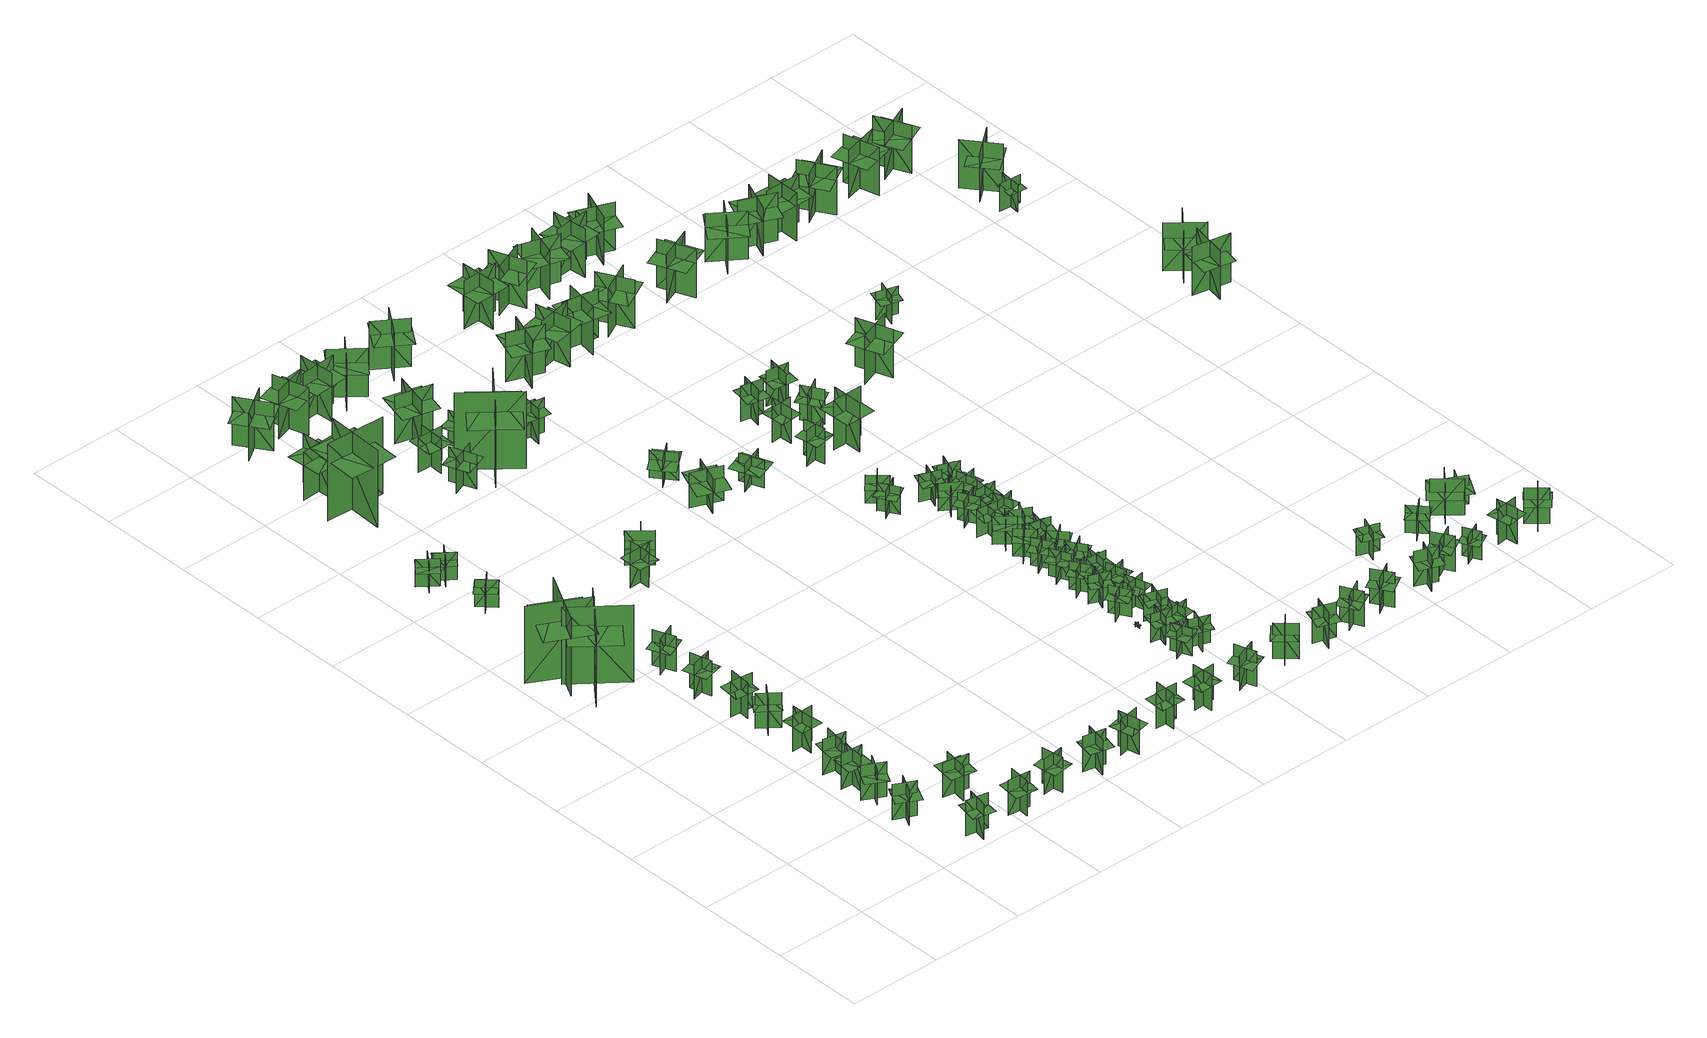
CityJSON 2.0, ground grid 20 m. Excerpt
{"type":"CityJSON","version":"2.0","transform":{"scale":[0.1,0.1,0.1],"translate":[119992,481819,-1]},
"CityObjects":{
"tree1":{"type":"SolitaryVegetationObject","geometry":[{"type":"MultiSurface","lod":"1","boundaries":[[[0,1,2]],[[0,2,3]],[[4,5,6]],[[4,6,7]],[[8,9,10]],[[8,10,11]],[[8,12,13]],[[8,13,9]]]}]},
"tree2":{"type":"SolitaryVegetationObject","geometry":[{"type":"MultiSurface","lod":"1","boundaries":[[[14,15,16]],[[14,16,17]],[[18,19,20]],[[18,20,21]],[[22,23,24]],[[22,24,25]],[[22,26,27]],[[22,27,23]]]}]},
"tree3":{"type":"SolitaryVegetationObject","geometry":[{"type":"MultiSurface","lod":"1","boundaries":[[[28,29,30]],[[28,30,31]],[[32,33,34]],[[32,34,35]],[[36,37,38]],[[36,38,39]],[[36,40,41]],[[36,41,37]]]}]},
"tree4":{"type":"SolitaryVegetationObject","geometry":[{"type":"MultiSurface","lod":"1","boundaries":[[[42,43,44]],[[42,44,45]],[[46,47,48]],[[46,48,49]],[[50,51,52]],[[50,52,53]],[[50,54,55]],[[50,55,51]]]}]},
"tree5":{"type":"SolitaryVegetationObject","geometry":[{"type":"MultiSurface","lod":"1","boundaries":[[[56,57,58]],[[56,58,59]],[[60,61,62]],[[60,62,63]],[[64,65,66]],[[64,66,67]],[[64,68,69]],[[64,69,65]]]}]},
"tree6":{"type":"SolitaryVegetationObject","geometry":[{"type":"MultiSurface","lod":"1","boundaries":[[[70,71,72]],[[70,72,73]],[[74,75,76]],[[74,76,77]],[[78,79,80]],[[78,80,81]],[[78,82,83]],[[78,83,79]]]}]},
"tree7":{"type":"SolitaryVegetationObject","geometry":[{"type":"MultiSurface","lod":"1","boundaries":[[[84,85,86]],[[84,86,87]],[[88,89,90]],[[88,90,91]],[[92,93,94]],[[92,94,95]],[[92,96,97]],[[92,97,93]]]}]},
"tree8":{"type":"SolitaryVegetationObject","geometry":[{"type":"MultiSurface","lod":"1","boundaries":[[[98,99,100]],[[98,100,101]],[[102,103,104]],[[102,104,105]],[[106,107,108]],[[106,108,109]],[[106,110,111]],[[106,111,107]]]}]},
"tree9":{"type":"SolitaryVegetationObject","geometry":[{"type":"MultiSurface","lod":"1","boundaries":[[[112,113,114]],[[112,114,115]],[[116,117,118]],[[116,118,119]],[[120,121,122]],[[120,122,123]],[[120,124,125]],[[120,125,121]]]}]},
"tree10":{"type":"SolitaryVegetationObject","geometry":[{"type":"MultiSurface","lod":"1","boundaries":[[[126,127,128]],[[126,128,129]],[[130,131,132]],[[130,132,133]],[[134,135,136]],[[134,136,137]],[[134,137,138]],[[134,138,139]]]}]},
"tree11":{"type":"SolitaryVegetationObject","geometry":[{"type":"MultiSurface","lod":"1","boundaries":[[[140,141,142]],[[140,142,143]],[[144,145,146]],[[144,146,147]],[[148,149,150]],[[148,150,151]],[[148,152,153]],[[148,153,149]]]}]},
"tree12":{"type":"SolitaryVegetationObject","geometry":[{"type":"MultiSurface","lod":"1","boundaries":[[[154,155,156]],[[154,156,157]],[[158,159,160]],[[158,160,161]],[[162,163,164]],[[162,164,165]],[[162,166,167]],[[162,167,163]]]}]},
"tree13":{"type":"SolitaryVegetationObject","geometry":[{"type":"MultiSurface","lod":"1","boundaries":[[[168,169,170]],[[168,170,171]],[[172,173,174]],[[172,174,175]],[[176,177,178]],[[176,178,179]],[[176,179,180]],[[176,180,181]]]}]},
"tree14":{"type":"SolitaryVegetationObject","geometry":[{"type":"MultiSurface","lod":"1","boundaries":[[[182,183,184]],[[182,184,185]],[[186,187,188]],[[186,188,189]],[[190,191,192]],[[190,192,193]],[[190,194,195]],[[190,195,191]]]}]},
"tree15":{"type":"SolitaryVegetationObject","geometry":[{"type":"MultiSurface","lod":"1","boundaries":[[[196,197,198]],[[196,198,199]],[[200,201,202]],[[200,202,203]],[[204,205,206]],[[204,206,207]],[[204,207,208]],[[204,208,209]]]}]},
"tree16":{"type":"SolitaryVegetationObject","geometry":[{"type":"MultiSurface","lod":"1","boundaries":[[[210,211,212]],[[210,212,213]],[[214,215,216]],[[214,216,217]],[[218,219,220]],[[218,220,221]],[[218,222,223]],[[218,223,219]]]}]},
"tree17":{"type":"SolitaryVegetationObject","geometry":[{"type":"MultiSurface","lod":"1","boundaries":[[[224,225,226]],[[224,226,227]],[[228,229,230]],[[228,230,231]],[[232,233,234]],[[232,234,235]],[[232,235,236]],[[232,236,237]]]}]},
"tree18":{"type":"SolitaryVegetationObject","geometry":[{"type":"MultiSurface","lod":"1","boundaries":[[[238,239,240]],[[238,240,241]],[[242,243,244]],[[242,244,245]],[[246,247,248]],[[246,248,249]],[[246,250,251]],[[246,251,247]]]}]},
"tree19":{"type":"SolitaryVegetationObject","geometry":[{"type":"MultiSurface","lod":"1","boundaries":[[[252,253,254]],[[252,254,255]],[[256,257,258]],[[256,258,259]],[[260,261,262]],[[260,262,263]],[[260,264,265]],[[260,265,261]]]}]},
"tree20":{"type":"SolitaryVegetationObject","geometry":[{"type":"MultiSurface","lod":"1","boundaries":[[[266,267,268]],[[266,268,269]],[[270,271,272]],[[270,272,273]],[[274,275,276]],[[274,276,277]],[[274,278,279]],[[274,279,275]]]}]},
"tree21":{"type":"SolitaryVegetationObject","geometry":[{"type":"MultiSurface","lod":"1","boundaries":[[[280,281,282]],[[280,282,283]],[[284,285,286]],[[284,286,287]],[[288,289,290]],[[288,290,291]],[[288,291,292]],[[288,292,293]]]}]},
"tree22":{"type":"SolitaryVegetationObject","geometry":[{"type":"MultiSurface","lod":"1","boundaries":[[[294,295,296]],[[294,296,297]],[[298,299,300]],[[298,300,301]],[[302,303,304]],[[302,304,305]],[[302,305,306]],[[302,306,307]]]}]},
"tree23":{"type":"SolitaryVegetationObject","geometry":[{"type":"MultiSurface","lod":"1","boundaries":[[[308,309,310]],[[308,310,311]],[[312,313,314]],[[312,314,315]],[[316,317,318]],[[316,318,319]],[[316,320,321]],[[316,321,317]]]}]},
"tree24":{"type":"SolitaryVegetationObject","geometry":[{"type":"MultiSurface","lod":"1","boundaries":[[[322,323,324]],[[322,324,325]],[[326,327,328]],[[326,328,329]],[[330,331,332]],[[330,332,333]],[[330,334,335]],[[330,335,331]]]}]},
"tree25":{"type":"SolitaryVegetationObject","geometry":[{"type":"MultiSurface","lod":"1","boundaries":[[[336,337,338]],[[336,338,339]],[[340,341,342]],[[340,342,343]],[[344,345,346]],[[344,346,347]],[[344,347,348]],[[344,348,349]]]}]},
"tree26":{"type":"SolitaryVegetationObject","geometry":[{"type":"MultiSurface","lod":"1","boundaries":[[[350,351,352]],[[350,352,353]],[[354,355,356]],[[354,356,357]],[[358,359,360]],[[358,360,361]],[[358,361,362]],[[358,362,363]]]}]},
"tree27":{"type":"SolitaryVegetationObject","geometry":[{"type":"MultiSurface","lod":"1","boundaries":[[[364,365,366]],[[364,366,367]],[[368,369,370]],[[368,370,371]],[[372,373,374]],[[372,374,375]],[[372,375,376]],[[372,376,377]]]}]},
"tree28":{"type":"SolitaryVegetationObject","geometry":[{"type":"MultiSurface","lod":"1","boundaries":[[[378,379,380]],[[378,380,381]],[[382,383,384]],[[382,384,385]],[[386,387,388]],[[386,388,389]],[[386,389,390]],[[386,390,391]]]}]},
"tree29":{"type":"SolitaryVegetationObject","geometry":[{"type":"MultiSurface","lod":"1","boundaries":[[[392,393,394]],[[392,394,395]],[[396,397,398]],[[396,398,399]],[[400,401,402]],[[400,402,403]],[[400,404,405]],[[400,405,401]]]}]},
"tree30":{"type":"SolitaryVegetationObject","geometry":[{"type":"MultiSurface","lod":"1","boundaries":[[[406,407,408]],[[406,408,409]],[[410,411,412]],[[410,412,413]],[[414,415,416]],[[414,416,417]],[[414,417,418]],[[414,418,419]]]}]},
"tree31":{"type":"SolitaryVegetationObject","geometry":[{"type":"MultiSurface","lod":"1","boundaries":[[[420,421,422]],[[420,422,423]],[[424,425,426]],[[424,426,427]],[[428,429,430]],[[428,430,431]],[[428,432,433]],[[428,433,429]]]}]},
"tree32":{"type":"SolitaryVegetationObject","geometry":[{"type":"MultiSurface","lod":"1","boundaries":[[[434,435,436]],[[434,436,437]],[[438,439,440]],[[438,440,441]],[[442,443,444]],[[442,444,445]],[[442,445,446]],[[442,446,447]]]}]},
"tree33":{"type":"SolitaryVegetationObject","geometry":[{"type":"MultiSurface","lod":"1","boundaries":[[[448,449,450]],[[448,450,451]],[[452,453,454]],[[452,454,455]],[[456,457,458]],[[456,458,459]],[[456,459,460]],[[456,460,461]]]}]},
"tree34":{"type":"SolitaryVegetationObject","geometry":[{"type":"MultiSurface","lod":"1","boundaries":[[[462,463,464]],[[462,464,465]],[[466,467,468]],[[466,468,469]],[[470,471,472]],[[470,472,473]],[[470,474,475]],[[470,475,471]]]}]},
"tree35":{"type":"SolitaryVegetationObject","geometry":[{"type":"MultiSurface","lod":"1","boundaries":[[[476,477,478]],[[476,478,479]],[[480,481,482]],[[480,482,483]],[[484,485,486]],[[484,486,487]],[[484,487,488]],[[484,488,489]]]}]},
"tree36":{"type":"SolitaryVegetationObject","geometry":[{"type":"MultiSurface","lod":"1","boundaries":[[[490,491,492]],[[490,492,493]],[[494,495,496]],[[494,496,497]],[[498,499,500]],[[498,500,501]],[[498,501,502]],[[498,502,503]]]}]},
"tree37":{"type":"SolitaryVegetationObject","geometry":[{"type":"MultiSurface","lod":"1","boundaries":[[[504,505,506]],[[504,506,507]],[[508,509,510]],[[508,510,511]],[[512,513,514]],[[512,514,515]],[[512,515,516]],[[512,516,517]]]}]},
"tree38":{"type":"SolitaryVegetationObject","geometry":[{"type":"MultiSurface","lod":"1","boundaries":[[[518,519,520]],[[518,520,521]],[[522,523,524]],[[522,524,525]],[[526,527,528]],[[526,528,529]],[[526,529,530]],[[526,530,531]]]}]},
"tree39":{"type":"SolitaryVegetationObject","geometry":[{"type":"MultiSurface","lod":"1","boundaries":[[[532,533,534]],[[532,534,535]],[[536,537,538]],[[536,538,539]],[[540,541,542]],[[540,542,543]],[[540,544,545]],[[540,545,541]]]}]},
"tree40":{"type":"SolitaryVegetationObject","geometry":[{"type":"MultiSurface","lod":"1","boundaries":[[[546,547,548]],[[546,548,549]],[[550,551,552]],[[550,552,553]],[[554,555,556]],[[554,556,557]],[[554,557,558]],[[554,558,559]]]}]},
"tree41":{"type":"SolitaryVegetationObject","geometry":[{"type":"MultiSurface","lod":"1","boundaries":[[[560,561,562]],[[560,562,563]],[[564,565,566]],[[564,566,567]],[[568,569,570]],[[568,570,571]],[[568,571,572]],[[568,572,573]]]}]},
"tree42":{"type":"SolitaryVegetationObject","geometry":[{"type":"MultiSurface","lod":"1","boundaries":[[[574,575,576]],[[574,576,577]],[[578,579,580]],[[578,580,581]],[[582,583,584]],[[582,584,585]],[[582,585,586]],[[582,586,587]]]}]},
"tree43":{"type":"SolitaryVegetationObject","geometry":[{"type":"MultiSurface","lod":"1","boundaries":[[[588,589,590]],[[588,590,591]],[[592,593,594]],[[592,594,595]],[[596,597,598]],[[596,598,599]],[[596,599,600]],[[596,600,601]]]}]},
"tree44":{"type":"SolitaryVegetationObject","geometry":[{"type":"MultiSurface","lod":"1","boundaries":[[[602,603,604]],[[602,604,605]],[[606,607,608]],[[606,608,609]],[[610,611,612]],[[610,612,613]],[[610,613,614]],[[610,614,615]]]}]},
"tree45":{"type":"SolitaryVegetationObject","geometry":[{"type":"MultiSurface","lod":"1","boundaries":[[[616,617,618]],[[616,618,619]],[[620,621,622]],[[620,622,623]],[[624,625,626]],[[624,626,627]],[[624,627,628]],[[624,628,629]]]}]},
"tree46":{"type":"SolitaryVegetationObject","geometry":[{"type":"MultiSurface","lod":"1","boundaries":[[[630,631,632]],[[630,632,633]],[[634,635,636]],[[634,636,637]],[[638,639,640]],[[638,640,641]],[[638,641,642]],[[638,642,643]]]}]},
"tree47":{"type":"SolitaryVegetationObject","geometry":[{"type":"MultiSurface","lod":"1","boundaries":[[[644,645,646]],[[644,646,647]],[[648,649,650]],[[648,650,651]],[[652,653,654]],[[652,654,655]],[[652,655,656]],[[652,656,657]]]}]},
"tree48":{"type":"SolitaryVegetationObject","geometry":[{"type":"MultiSurface","lod":"1","boundaries":[[[658,659,660]],[[658,660,661]],[[662,663,664]],[[662,664,665]],[[666,667,668]],[[666,668,669]],[[666,669,670]],[[666,670,671]]]}]},
"tree49":{"type":"SolitaryVegetationObject","geometry":[{"type":"MultiSurface","lod":"1","boundaries":[[[672,673,674]],[[672,674,675]],[[676,677,678]],[[676,678,679]],[[680,681,682]],[[680,682,683]],[[680,683,684]],[[680,684,685]]]}]},
"tree50":{"type":"SolitaryVegetationObject","geometry":[{"type":"MultiSurface","lod":"1","boundaries":[[[686,687,688]],[[686,688,689]],[[690,691,692]],[[690,692,693]],[[694,695,696]],[[694,696,697]],[[694,697,698]],[[694,698,699]]]}]},
"tree51":{"type":"SolitaryVegetationObject","geometry":[{"type":"MultiSurface","lod":"1","boundaries":[[[700,701,702]],[[700,702,703]],[[704,705,706]],[[704,706,707]],[[708,709,710]],[[708,710,711]],[[708,711,712]],[[708,712,713]]]}]},
"tree52":{"type":"SolitaryVegetationObject","geometry":[{"type":"MultiSurface","lod":"1","boundaries":[[[714,715,716]],[[714,716,717]],[[718,719,720]],[[718,720,721]],[[722,723,724]],[[722,724,725]],[[722,725,726]],[[722,726,727]]]}]},
"tree53":{"type":"SolitaryVegetationObject","geometry":[{"type":"MultiSurface","lod":"1","boundaries":[[[728,729,730]],[[728,730,731]],[[732,733,734]],[[732,734,735]],[[736,737,738]],[[736,738,739]],[[736,740,741]],[[736,741,737]]]}]},
"tree54":{"type":"SolitaryVegetationObject","geometry":[{"type":"MultiSurface","lod":"1","boundaries":[[[742,743,744]],[[742,744,745]],[[746,747,748]],[[746,748,749]],[[750,751,752]],[[750,752,753]],[[750,753,754]],[[750,754,755]]]}]},
"tree55":{"type":"SolitaryVegetationObject","geometry":[{"type":"MultiSurface","lod":"1","boundaries":[[[756,757,758]],[[756,758,759]],[[760,761,762]],[[760,762,763]],[[764,765,766]],[[764,766,767]],[[764,767,768]],[[764,768,769]]]}]},
"tree56":{"type":"SolitaryVegetationObject","geometry":[{"type":"MultiSurface","lod":"1","boundaries":[[[770,771,772]],[[770,772,773]],[[774,775,776]],[[774,776,777]],[[778,779,780]],[[778,780,781]],[[778,781,782]],[[778,782,783]]]}]},
"tree57":{"type":"SolitaryVegetationObject","geometry":[{"type":"MultiSurface","lod":"1","boundaries":[[[784,785,786]],[[784,786,787]],[[788,789,790]],[[788,790,791]],[[792,793,794]],[[792,794,795]],[[792,795,796]],[[792,796,797]]]}]},
"tree58":{"type":"SolitaryVegetationObject","geometry":[{"type":"MultiSurface","lod":"1","boundaries":[[[798,799,800]],[[798,800,801]],[[802,803,804]],[[802,804,805]],[[806,807,808]],[[806,808,809]],[[806,809,810]],[[806,810,811]]]}]},
"tree59":{"type":"SolitaryVegetationObject","geometry":[{"type":"MultiSurface","lod":"1","boundaries":[[[812,813,814]],[[812,814,815]],[[816,817,818]],[[816,818,819]],[[820,821,822]],[[820,822,823]],[[820,823,824]],[[820,824,825]]]}]},
"tree60":{"type":"SolitaryVegetationObject","geometry":[{"type":"MultiSurface","lod":"1","boundaries":[[[826,827,828]],[[826,828,829]],[[830,831,832]],[[830,832,833]],[[834,835,836]],[[834,836,837]],[[834,837,838]],[[834,838,839]]]}]},
"tree61":{"type":"SolitaryVegetationObject","geometry":[{"type":"MultiSurface","lod":"1","boundaries":[[[840,841,842]],[[840,842,843]],[[844,845,846]],[[844,846,847]],[[848,849,850]],[[848,850,851]],[[848,851,852]],[[848,852,853]]]}]},
"tree62":{"type":"SolitaryVegetationObject","geometry":[{"type":"MultiSurface","lod":"1","boundaries":[[[854,855,856]],[[854,856,857]],[[858,859,860]],[[858,860,861]],[[862,863,864]],[[862,864,865]],[[862,865,866]],[[862,866,867]]]}]},
"tree63":{"type":"SolitaryVegetationObject","geometry":[{"type":"MultiSurface","lod":"1","boundaries":[[[868,869,870]],[[868,870,871]],[[872,873,874]],[[872,874,875]],[[876,877,878]],[[876,878,879]],[[876,879,880]],[[876,880,881]]]}]},
"tree64":{"type":"SolitaryVegetationObject","geometry":[{"type":"MultiSurface","lod":"1","boundaries":[[[882,883,884]],[[882,884,885]],[[886,887,888]],[[886,888,889]],[[890,891,892]],[[890,892,893]],[[890,893,894]],[[890,894,895]]]}]},
"tree65":{"type":"SolitaryVegetationObject","geometry":[{"type":"MultiSurface","lod":"1","boundaries":[[[896,897,898]],[[896,898,899]],[[900,901,902]],[[900,902,903]],[[904,905,906]],[[904,906,907]],[[904,907,908]],[[904,908,909]]]}]},
"tree66":{"type":"SolitaryVegetationObject","geometry":[{"type":"MultiSurface","lod":"1","boundaries":[[[910,911,912]],[[910,912,913]],[[914,915,916]],[[914,916,917]],[[918,919,920]],[[918,920,921]],[[918,921,922]],[[918,922,923]]]}]},
"tree67":{"type":"SolitaryVegetationObject","geometry":[{"type":"MultiSurface","lod":"1","boundaries":[[[924,925,926]],[[924,926,927]],[[928,929,930]],[[928,930,931]],[[932,933,934]],[[932,934,935]],[[932,935,936]],[[932,936,937]]]}]},
"tree68":{"type":"SolitaryVegetationObject","geometry":[{"type":"MultiSurface","lod":"1","boundaries":[[[938,939,940]],[[938,940,941]],[[942,943,944]],[[942,944,945]],[[946,947,948]],[[946,948,949]],[[946,949,950]],[[946,950,951]]]}]},
"tree69":{"type":"SolitaryVegetationObject","geometry":[{"type":"MultiSurface","lod":"1","boundaries":[[[952,953,954]],[[952,954,955]],[[956,957,958]],[[956,958,959]],[[960,961,962]],[[960,962,963]],[[960,964,965]],[[960,965,961]]]}]},
"tree70":{"type":"SolitaryVegetationObject","geometry":[{"type":"MultiSurface","lod":"1","boundaries":[[[966,967,968]],[[966,968,969]],[[970,971,972]],[[970,972,973]],[[974,975,976]],[[974,976,977]],[[974,978,979]],[[974,979,975]]]}]},
"tree71":{"type":"SolitaryVegetationObject","geometry":[{"type":"MultiSurface","lod":"1","boundaries":[[[980,981,982]],[[980,982,983]],[[984,985,986]],[[984,986,987]],[[988,989,990]],[[988,990,991]],[[988,991,992]],[[988,992,993]]]}]},
"tree72":{"type":"SolitaryVegetationObject","geometry":[{"type":"MultiSurface","lod":"1","boundaries":[[[994,995,996]],[[994,996,997]],[[998,999,1000]],[[998,1000,1001]],[[1002,1003,1004]],[[1002,1004,1005]],[[1002,1005,1006]],[[1002,1006,1007]]]}]},
"tree73":{"type":"SolitaryVegetationObject","geometry":[{"type":"MultiSurface","lod":"1","boundaries":[[[1008,1009,1010]],[[1008,1010,1011]],[[1012,1013,1014]],[[1012,1014,1015]],[[1016,1017,1018]],[[1016,1018,1019]],[[1016,1019,1020]],[[1016,1020,1021]]]}]},
"tree74":{"type":"SolitaryVegetationObject","geometry":[{"type":"MultiSurface","lod":"1","boundaries":[[[1022,1023,1024]],[[1022,1024,1025]],[[1026,1027,1028]],[[1026,1028,1029]],[[1030,1031,1032]],[[1030,1032,1033]],[[1030,1033,1034]],[[1030,1034,1035]]]}]},
"tree75":{"type":"SolitaryVegetationObject","geometry":[{"type":"MultiSurface","lod":"1","boundaries":[[[1036,1037,1038]],[[1036,1038,1039]],[[1040,1041,1042]],[[1040,1042,1043]],[[1044,1045,1046]],[[1044,1046,1047]],[[1044,1048,1049]],[[1044,1049,1045]]]}]},
"tree76":{"type":"SolitaryVegetationObject","geometry":[{"type":"MultiSurface","lod":"1","boundaries":[[[1050,1051,1052]],[[1050,1052,1053]],[[1054,1055,1056]],[[1054,1056,1057]],[[1058,1059,1060]],[[1058,1060,1061]],[[1058,1061,1062]],[[1058,1062,1063]]]}]},
"tree77":{"type":"SolitaryVegetationObject","geometry":[{"type":"MultiSurface","lod":"1","boundaries":[[[1064,1065,1066]],[[1064,1066,1067]],[[1068,1069,1070]],[[1068,1070,1071]],[[1072,1073,1074]],[[1072,1074,1075]],[[1072,1075,1076]],[[1072,1076,1077]]]}]},
"tree78":{"type":"SolitaryVegetationObject","geometry":[{"type":"MultiSurface","lod":"1","boundaries":[[[1078,1079,1080]],[[1078,1080,1081]],[[1082,1083,1084]],[[1082,1084,1085]],[[1086,1087,1088]],[[1086,1088,1089]],[[1086,1090,1091]],[[1086,1091,1087]]]}]},
"tree79":{"type":"SolitaryVegetationObject","geometry":[{"type":"MultiSurface","lod":"1","boundaries":[[[1092,1093,1094]],[[1092,1094,1095]],[[1096,1097,1098]],[[1096,1098,1099]],[[1100,1101,1102]],[[1100,1102,1103]],[[1100,1103,1104]],[[1100,1104,1105]]]}]},
"tree80":{"type":"SolitaryVegetationObject","geometry":[{"type":"MultiSurface","lod":"1","boundaries":[[[1106,1107,1108]],[[1106,1108,1109]],[[1110,1111,1112]],[[1110,1112,1113]],[[1114,1115,1116]],[[1114,1116,1117]],[[1114,1118,1119]],[[1114,1119,1115]]]}]},
"tree81":{"type":"SolitaryVegetationObject","geometry":[{"type":"MultiSurface","lod":"1","boundaries":[[[1120,1121,1122]],[[1120,1122,1123]],[[1124,1125,1126]],[[1124,1126,1127]],[[1128,1129,1130]],[[1128,1130,1131]],[[1128,1132,1133]],[[1128,1133,1129]]]}]},
"tree82":{"type":"SolitaryVegetationObject","geometry":[{"type":"MultiSurface","lod":"1","boundaries":[[[1134,1135,1136]],[[1134,1136,1137]],[[1138,1139,1140]],[[1138,1140,1141]],[[1142,1143,1144]],[[1142,1144,1145]],[[1142,1145,1146]],[[1142,1146,1147]]]}]},
"tree83":{"type":"SolitaryVegetationObject","geometry":[{"type":"MultiSurface","lod":"1","boundaries":[[[1148,1149,1150]],[[1148,1150,1151]],[[1152,1153,1154]],[[1152,1154,1155]],[[1156,1157,1158]],[[1156,1158,1159]],[[1156,1160,1161]],[[1156,1161,1157]]]}]},
"tree84":{"type":"SolitaryVegetationObject","geometry":[{"type":"MultiSurface","lod":"1","boundaries":[[[1162,1163,1164]],[[1162,1164,1165]],[[1166,1167,1168]],[[1166,1168,1169]],[[1170,1171,1172]],[[1170,1172,1173]],[[1170,1174,1175]],[[1170,1175,1171]]]}]},
"tree85":{"type":"SolitaryVegetationObject","geometry":[{"type":"MultiSurface","lod":"1","boundaries":[[[1176,1177,1178]],[[1176,1178,1179]],[[1180,1181,1182]],[[1180,1182,1183]],[[1184,1185,1186]],[[1184,1186,1187]],[[1184,1187,1188]],[[1184,1188,1189]]]}]},
"tree86":{"type":"SolitaryVegetationObject","geometry":[{"type":"MultiSurface","lod":"1","boundaries":[[[1190,1191,1192]],[[1190,1192,1193]],[[1194,1195,1196]],[[1194,1196,1197]],[[1198,1199,1200]],[[1198,1200,1201]],[[1198,1202,1203]],[[1198,1203,1199]]]}]},
"tree87":{"type":"SolitaryVegetationObject","geometry":[{"type":"MultiSurface","lod":"1","boundaries":[[[1204,1205,1206]],[[1204,1206,1207]],[[1208,1209,1210]],[[1208,1210,1211]],[[1212,1213,1214]],[[1212,1214,1215]],[[1212,1215,1216]],[[1212,1216,1217]]]}]},
"tree88":{"type":"SolitaryVegetationObject","geometry":[{"type":"MultiSurface","lod":"1","boundaries":[[[1218,1219,1220]],[[1218,1220,1221]],[[1222,1223,1224]],[[1222,1224,1225]],[[1226,1227,1228]],[[1226,1228,1229]],[[1226,1229,1230]],[[1226,1230,1231]]]}]},
"tree89":{"type":"SolitaryVegetationObject","geometry":[{"type":"MultiSurface","lod":"1","boundaries":[[[1232,1233,1234]],[[1232,1234,1235]],[[1236,1237,1238]],[[1236,1238,1239]],[[1240,1241,1242]],[[1240,1242,1243]],[[1240,1244,1245]],[[1240,1245,1241]]]}]},
"tree90":{"type":"SolitaryVegetationObject","geometry":[{"type":"MultiSurface","lod":"1","boundaries":[[[1246,1247,1248]],[[1246,1248,1249]],[[1250,1251,1252]],[[1250,1252,1253]],[[1254,1255,1256]],[[1254,1256,1257]],[[1254,1257,1258]],[[1254,1258,1259]]]}]},
"tree91":{"type":"SolitaryVegetationObject","geometry":[{"type":"MultiSurface","lod":"1","boundaries":[[[1260,1261,1262]],[[1260,1262,1263]],[[1264,1265,1266]],[[1264,1266,1267]],[[1268,1269,1270]],[[1268,1270,1271]],[[1268,1271,1272]],[[1268,1272,1273]]]}]},
"tree92":{"type":"SolitaryVegetationObject","geometry":[{"type":"MultiSurface","lod":"1","boundaries":[[[1274,1275,1276]],[[1274,1276,1277]],[[1278,1279,1280]],[[1278,1280,1281]],[[1282,1283,1284]],[[1282,1284,1285]],[[1282,1285,1286]],[[1282,1286,1287]]]}]},
"tree93":{"type":"SolitaryVegetationObject","geometry":[{"type":"MultiSurface","lod":"1","boundaries":[[[1288,1289,1290]],[[1288,1290,1291]],[[1292,1293,1294]],[[1292,1294,1295]],[[1296,1297,1298]],[[1296,1298,1299]],[[1296,1300,1301]],[[1296,1301,1297]]]}]},
"tree94":{"type":"SolitaryVegetationObject","geometry":[{"type":"MultiSurface","lod":"1","boundaries":[[[1302,1303,1304]],[[1302,1304,1305]],[[1306,1307,1308]],[[1306,1308,1309]],[[1310,1311,1312]],[[1310,1312,1313]],[[1310,1313,1314]],[[1310,1314,1315]]]}]},
"tree95":{"type":"SolitaryVegetationObject","geometry":[{"type":"MultiSurface","lod":"1","boundaries":[[[1316,1317,1318]],[[1316,1318,1319]],[[1320,1321,1322]],[[1320,1322,1323]],[[1324,1325,1326]],[[1324,1326,1327]],[[1324,1327,1328]],[[1324,1328,1329]]]}]},
"tree96":{"type":"SolitaryVegetationObject","geometry":[{"type":"MultiSurface","lod":"1","boundaries":[[[1330,1331,1332]],[[1330,1332,1333]],[[1334,1335,1336]],[[1334,1336,1337]],[[1338,1339,1340]],[[1338,1340,1341]],[[1338,1342,1343]],[[1338,1343,1339]]]}]},
"tree97":{"type":"SolitaryVegetationObject","geometry":[{"type":"MultiSurface","lod":"1","boundaries":[[[1344,1345,1346]],[[1344,1346,1347]],[[1348,1349,1350]],[[1348,1350,1351]],[[1352,1353,1354]],[[1352,1354,1355]],[[1352,1355,1356]],[[1352,1356,1357]]]}]},
"tree98":{"type":"SolitaryVegetationObject","geometry":[{"type":"MultiSurface","lod":"1","boundaries":[[[1358,1359,1360]],[[1358,1360,1361]],[[1362,1363,1364]],[[1362,1364,1365]],[[1366,1367,1368]],[[1366,1368,1369]],[[1366,1370,1371]],[[1366,1371,1367]]]}]},
"tree99":{"type":"SolitaryVegetationObject","geometry":[{"type":"MultiSurface","lod":"1","boundaries":[[[1372,1373,1374]],[[1372,1374,1375]],[[1376,1377,1378]],[[1376,1378,1379]],[[1380,1381,1382]],[[1380,1382,1383]],[[1380,1383,1384]],[[1380,1384,1385]]]}]},
"tree100":{"type":"SolitaryVegetationObject","geometry":[{"type":"MultiSurface","lod":"1","boundaries":[[[1386,1387,1388]],[[1386,1388,1389]],[[1390,1391,1392]],[[1390,1392,1393]],[[1394,1395,1396]],[[1394,1396,1397]],[[1394,1397,1398]],[[1394,1398,1399]]]}]},
"tree101":{"type":"SolitaryVegetationObject","geometry":[{"type":"MultiSurface","lod":"1","boundaries":[[[1400,1401,1402]],[[1400,1402,1403]],[[1404,1405,1406]],[[1404,1406,1407]],[[1408,1409,1410]],[[1408,1410,1411]],[[1408,1411,1412]],[[1408,1412,1413]]]}]},
"tree102":{"type":"SolitaryVegetationObject","geometry":[{"type":"MultiSurface","lod":"1","boundaries":[[[1414,1415,1416]],[[1414,1416,1417]],[[1418,1419,1420]],[[1418,1420,1421]],[[1422,1423,1424]],[[1422,1424,1425]],[[1422,1425,1426]],[[1422,1426,1427]]]}]},
"tree103":{"type":"SolitaryVegetationObject","geometry":[{"type":"MultiSurface","lod":"1","boundaries":[[[1428,1429,1430]],[[1428,1430,1431]],[[1432,1433,1434]],[[1432,1434,1435]],[[1436,1437,1438]],[[1436,1438,1439]],[[1436,1440,1441]],[[1436,1441,1437]]]}]},
"tree104":{"type":"SolitaryVegetationObject","geometry":[{"type":"MultiSurface","lod":"1","boundaries":[[[1442,1443,1444]],[[1442,1444,1445]],[[1446,1447,1448]],[[1446,1448,1449]],[[1450,1451,1452]],[[1450,1452,1453]],[[1450,1453,1454]],[[1450,1454,1455]]]}]},
"tree105":{"type":"SolitaryVegetationObject","geometry":[{"type":"MultiSurface","lod":"1","boundaries":[[[1456,1457,1458]],[[1456,1458,1459]],[[1460,1461,1462]],[[1460,1462,1463]],[[1464,1465,1466]],[[1464,1466,1467]],[[1464,1467,1468]],[[1464,1468,1469]]]}]},
"tree106":{"type":"SolitaryVegetationObject","geometry":[{"type":"MultiSurface","lod":"1","boundaries":[[[1470,1471,1472]],[[1470,1472,1473]],[[1474,1475,1476]],[[1474,1476,1477]],[[1478,1479,1480]],[[1478,1480,1481]],[[1478,1481,1482]],[[1478,1482,1483]]]}]},
"tree107":{"type":"SolitaryVegetationObject","geometry":[{"type":"MultiSurface","lod":"1","boundaries":[[[1484,1485,1486]],[[1484,1486,1487]],[[1488,1489,1490]],[[1488,1490,1491]],[[1492,1493,1494]],[[1492,1494,1495]],[[1492,1495,1496]],[[1492,1496,1497]]]}]},
"tree108":{"type":"SolitaryVegetationObject","geometry":[{"type":"MultiSurface","lod":"1","boundaries":[[[1498,1499,1500]],[[1498,1500,1501]],[[1502,1503,1504]],[[1502,1504,1505]],[[1506,1507,1508]],[[1506,1508,1509]],[[1506,1509,1510]],[[1506,1510,1511]]]}]},
"tree109":{"type":"SolitaryVegetationObject","geometry":[{"type":"MultiSurface","lod":"1","boundaries":[[[1512,1513,1514]],[[1512,1514,1515]],[[1516,1517,1518]],[[1516,1518,1519]],[[1520,1521,1522]],[[1520,1522,1523]],[[1520,1523,1524]],[[1520,1524,1525]]]}]},
"tree110":{"type":"SolitaryVegetationObject","geometry":[{"type":"MultiSurface","lod":"1","boundaries":[[[1526,1527,1528]],[[1526,1528,1529]],[[1530,1531,1532]],[[1530,1532,1533]],[[1534,1535,1536]],[[1534,1536,1537]],[[1534,1537,1538]],[[1534,1538,1539]]]}]},
"tree111":{"type":"SolitaryVegetationObject","geometry":[{"type":"MultiSurface","lod":"1","boundaries":[[[1540,1541,1542]],[[1540,1542,1543]],[[1544,1545,1546]],[[1544,1546,1547]],[[1548,1549,1550]],[[1548,1550,1551]],[[1548,1551,1552]],[[1548,1552,1553]]]}]},
"tree112":{"type":"SolitaryVegetationObject","geometry":[{"type":"MultiSurface","lod":"1","boundaries":[[[1554,1555,1556]],[[1554,1556,1557]],[[1558,1559,1560]],[[1558,1560,1561]],[[1562,1563,1564]],[[1562,1564,1565]],[[1562,1565,1566]],[[1562,1566,1567]]]}]}
},
"vertices":[
[229,170,11],[271,149,11],[271,149,90],[229,170,90],[240,136,11],[262,178,11],[262,178,90],[240,136,90],[240,136,64],[262,178,64],[239,190,64],[217,148,64],[263,124,64],[285,166,64],
[262,261,12],[239,220,12],[239,220,90],[262,261,90],[227,251,12],[269,228,12],[269,228,90],[227,251,90],[227,251,65],[269,228,65],[281,251,65],[240,274,65],[215,229,65],[256,205,65],
[308,11,14],[318,57,14],[318,57,93],[308,11,93],[338,31,14],[292,41,14],[292,41,93],[338,31,93],[338,31,67],[292,41,67],[286,15,67],[333,5,67],[344,56,67],[297,66,67],
[223,300,12],[270,296,12],[270,296,91],[223,300,91],[246,272,12],[250,320,12],[250,320,91],[246,272,91],[246,272,65],[250,320,65],[225,322,65],[220,275,65],[272,270,65],[276,317,65],
[116,954,13],[55,839,13],[55,839,185],[116,954,185],[18,923,13],[132,862,13],[132,862,185],[18,923,185],[111,944,141],[55,839,141],[100,815,141],[156,920,141],[65,968,141],[9,863,141],
[259,375,12],[251,329,12],[251,329,91],[259,375,91],[229,355,12],[276,346,12],[276,346,91],[229,355,91],[229,355,65],[276,346,65],[281,371,65],[234,380,65],[225,329,65],[271,320,65],
[67,785,11],[149,885,11],[149,885,183],[67,785,183],[169,796,11],[68,878,11],[68,878,183],[169,796,183],[74,793,139],[149,885,139],[109,918,139],[34,826,139],[113,761,139],[189,853,139],
[259,419,12],[259,467,12],[259,467,91],[259,419,91],[284,445,12],[237,445,12],[237,445,91],[284,445,91],[284,445,66],[237,445,66],[237,419,66],[285,419,66],[284,471,66],[237,471,66],
[269,510,14],[232,540,14],[232,540,93],[269,510,93],[265,546,14],[235,509,14],[235,509,93],[265,546,93],[265,546,67],[235,509,67],[256,493,67],[285,530,67],[245,562,67],[215,525,67],
[370,177,14],[361,122,14],[361,122,91],[370,177,91],[340,156,14],[394,146,14],[394,146,91],[340,156,91],[340,156,69],[335,128,69],[390,119,69],[394,146,69],[399,174,69],[344,183,69],
[419,58,14],[414,11,14],[414,11,93],[419,58,93],[390,35,14],[438,30,14],[438,30,93],[390,35,93],[390,35,67],[438,30,67],[440,56,67],[393,61,67],[388,10,67],[435,5,67],
[272,592,13],[224,597,13],[224,597,92],[272,592,92],[249,621,13],[244,573,13],[244,573,92],[249,621,92],[249,621,67],[244,573,67],[269,571,67],[274,618,67],[223,623,67],[218,576,67],
[88,1134,37],[119,1103,37],[119,1103,98],[88,1134,98],[88,1105,37],[119,1136,37],[119,1136,98],[88,1105,98],[88,1105,81],[103,1089,81],[135,1120,81],[119,1136,81],[104,1151,81],[72,1120,81],
[231,714,13],[243,668,13],[243,668,91],[231,714,91],[213,683,13],[259,695,13],[259,695,91],[213,683,91],[213,683,66],[259,695,66],[253,720,66],[207,708,66],[220,658,66],[266,670,66],
[72,1238,19],[99,1273,19],[99,1273,81],[72,1238,81],[101,1241,19],[66,1269,19],[66,1269,81],[101,1241,81],[101,1241,63],[115,1259,63],[80,1286,63],[66,1269,63],[52,1252,63],[87,1224,63],
[261,798,12],[218,779,12],[218,779,91],[261,798,91],[228,811,12],[246,767,12],[246,767,91],[228,811,91],[228,811,65],[246,767,65],[270,778,65],[251,821,65],[204,801,65],[222,757,65],
[106,1265,15],[141,1239,15],[141,1239,77],[106,1265,77],[110,1236,15],[137,1271,15],[137,1271,77],[110,1236,77],[110,1236,60],[128,1223,60],[154,1258,60],[137,1271,60],[119,1285,60],[92,1249,60],
[505,70,12],[512,23,12],[512,23,91],[505,70,91],[483,41,12],[530,47,12],[530,47,91],[483,41,91],[483,41,66],[530,47,66],[527,73,66],[480,66,66],[487,15,66],[534,22,66],
[148,1459,9],[155,1589,9],[155,1589,181],[148,1459,181],[224,1529,9],[94,1535,9],[94,1535,181],[224,1529,181],[149,1470,136],[155,1589,136],[104,1592,136],[98,1473,136],[200,1468,136],[206,1586,136],
[581,45,13],[628,35,13],[628,35,92],[581,45,92],[601,14,13],[611,61,13],[611,61,92],[601,14,92],[601,14,66],[611,61,66],[586,66,66],[576,20,66],[626,9,66],[636,55,66],
[144,1574,12],[140,1651,12],[140,1651,120],[144,1574,120],[179,1612,12],[102,1608,12],[102,1608,120],[179,1612,120],[179,1612,90],[177,1651,90],[99,1646,90],[102,1608,90],[104,1569,90],[181,1573,90],
[163,1755,13],[121,1820,13],[121,1820,121],[163,1755,121],[174,1806,13],[109,1763,13],[109,1763,121],[174,1806,121],[174,1806,90],[152,1838,90],[88,1795,90],[109,1763,90],[131,1731,90],[195,1774,90],
[379,1035,16],[379,987,16],[379,987,94],[379,1035,94],[354,1009,16],[401,1009,16],[401,1009,94],[354,1009,94],[354,1009,69],[401,1009,69],[401,1035,69],[354,1035,69],[354,983,69],[401,983,69],
[692,15,13],[682,61,13],[682,61,92],[692,15,92],[712,46,13],[665,36,13],[665,36,92],[712,46,92],[712,46,67],[665,36,67],[671,10,67],[717,20,67],[706,71,67],[660,61,67],
[397,1028,16],[434,1069,16],[434,1069,93],[397,1028,93],[434,1030,16],[393,1067,16],[393,1067,93],[434,1030,93],[434,1030,72],[453,1050,72],[411,1088,72],[393,1067,72],[374,1046,72],[415,1009,72],
[219,1821,14],[241,1747,14],[241,1747,121],[219,1821,121],[194,1776,14],[268,1798,14],[268,1798,121],[194,1776,121],[194,1776,91],[205,1739,91],[279,1761,91],[268,1798,91],[257,1835,91],[183,1813,91],
[354,1421,15],[334,1473,15],[334,1473,92],[354,1421,92],[369,1455,15],[317,1435,15],[317,1435,92],[369,1455,92],[369,1455,70],[359,1481,70],[307,1461,70],[317,1435,70],[327,1409,70],[379,1429,70],
[367,1528,14],[311,1530,14],[311,1530,91],[367,1528,91],[342,1555,14],[340,1500,14],[340,1500,91],[342,1555,91],[342,1555,69],[314,1556,69],[312,1501,69],[340,1500,69],[367,1499,69],[369,1554,69],
[817,53,12],[770,55,12],[770,55,91],[817,53,91],[793,79,12],[791,32,12],[791,32,91],[793,79,91],[793,79,65],[791,32,65],[817,31,65],[819,78,65],[767,80,65],[765,33,65],
[262,1785,14],[340,1790,14],[340,1790,122],[262,1785,122],[301,1751,14],[296,1828,14],[296,1828,122],[301,1751,122],[301,1751,92],[340,1753,92],[334,1831,92],[296,1828,92],[257,1825,92],[262,1748,92],
[466,1500,15],[383,1401,15],[383,1401,187],[466,1500,187],[364,1491,15],[463,1407,15],[463,1407,187],[364,1491,187],[459,1492,143],[383,1401,143],[422,1368,143],[498,1459,143],[420,1525,143],[343,1434,143],
[338,1623,14],[413,1603,14],[413,1603,122],[338,1623,122],[363,1578,14],[383,1653,14],[383,1653,122],[363,1578,122],[363,1578,92],[401,1568,92],[421,1643,92],[383,1653,92],[346,1663,92],[326,1588,92],
[392,1521,15],[445,1538,15],[445,1538,92],[392,1521,92],[425,1504,15],[408,1556,15],[408,1556,92],[425,1504,92],[425,1504,70],[451,1513,70],[434,1565,70],[408,1556,70],[381,1548,70],[399,1495,70],
[905,51,12],[858,49,12],[858,49,91],[905,51,91],[878,75,12],[881,28,12],[881,28,91],[878,75,91],[878,75,65],[881,28,65],[906,29,65],[904,77,65],[852,74,65],[855,27,65],
[392,1816,15],[342,1756,15],[342,1756,123],[392,1816,123],[341,1811,15],[400,1762,15],[400,1762,123],[341,1811,123],[341,1811,92],[316,1782,92],[375,1732,92],[400,1762,92],[425,1791,92],[365,1841,92],
[659,1093,16],[659,1093,94],[597,1118,94],[597,1118,16],[617,1077,16],[617,1077,94],[641,1136,94],[641,1136,16],[613,1067,69],[644,1055,69],[674,1129,69],[643,1142,69],[612,1154,69],[582,1080,69],
[501,1469,23],[555,1460,23],[555,1460,100],[501,1469,100],[522,1439,23],[531,1494,23],[531,1494,100],[522,1439,100],[522,1439,79],[549,1435,79],[558,1489,79],[531,1494,79],[504,1498,79],[495,1444,79],
[639,1192,17],[639,1192,79],[606,1234,79],[606,1234,17],[604,1196,17],[604,1196,79],[644,1229,79],[644,1229,17],[597,1191,59],[614,1171,59],[664,1211,59],[647,1232,59],[630,1253,59],[581,1212,59],
[974,72,12],[990,27,12],[990,27,91],[974,72,91],[959,39,12],[1003,55,12],[1003,55,91],[959,39,91],[959,39,65],[1003,55,65],[994,80,65],[950,63,65],[968,14,65],[1012,31,65],
[935,182,17],[977,198,17],[977,198,78],[935,182,78],[962,170,17],[946,211,17],[946,211,78],[962,170,78],[962,170,61],[983,178,61],[967,219,61],[946,211,61],[926,204,61],[941,162,61],
[520,1778,15],[456,1821,15],[456,1821,123],[520,1778,123],[511,1829,15],[467,1765,15],[467,1765,123],[511,1829,123],[511,1829,93],[479,1850,93],[435,1786,93],[467,1765,93],[499,1743,93],[543,1807,93],
[935,252,17],[978,242,17],[978,242,79],[935,252,79],[950,227,17],[960,270,17],[960,270,79],[950,227,79],[950,227,61],[972,222,61],[982,265,61],[960,270,61],[939,275,61],[929,231,61],
[948,299,19],[955,299,19],[955,310,19],[948,310,19],[951,299,23],[951,299,15],[951,310,15],[951,310,23],[951,307,23],[955,307,23],[955,307,15],[951,307,15],[948,307,15],[948,307,23],
[1003,210,14],[987,169,14],[987,169,76],[1003,210,76],[976,198,14],[1017,182,14],[1017,182,76],[976,198,76],[976,198,58],[968,178,58],[1009,161,58],[1017,182,58],[1025,203,58],[984,219,58],
[967,362,18],[929,340,18],[929,340,79],[967,362,79],[939,370,18],[961,331,18],[961,331,79],[939,370,79],[939,370,62],[920,358,62],[942,320,62],[961,331,62],[980,343,62],[958,381,62],
[704,1086,17],[704,1086,79],[754,1105,79],[754,1105,17],[719,1119,17],[719,1119,79],[738,1071,79],[738,1071,17],[717,1126,59],[692,1117,59],[714,1057,59],[739,1066,59],[764,1076,59],[742,1136,59],
[974,245,15],[1018,247,15],[1018,247,76],[974,245,76],[995,225,15],[994,269,15],[994,269,76],[995,225,76],[995,225,59],[1017,226,59],[1016,270,59],[994,269,59],[972,268,59],[973,224,59],
[931,415,17],[972,398,17],[972,398,79],[931,415,79],[942,388,17],[959,429,17],[959,429,79],[942,388,79],[942,388,62],[962,379,62],[979,420,62],[959,429,62],[939,437,62],[921,397,62],
[986,281,15],[1002,322,15],[1002,322,77],[986,281,77],[1013,293,15],[971,309,15],[971,309,77],[1013,293,77],[1013,293,59],[1021,313,59],[979,329,59],[971,309,59],[963,288,59],[1005,272,59],
[965,464,17],[927,442,17],[927,442,79],[965,464,79],[937,472,17],[959,434,17],[959,434,79],[937,472,79],[937,472,61],[918,461,61],[940,423,61],[959,434,61],[978,445,61],[956,483,61],
[996,335,15],[986,378,15],[986,378,77],[996,335,77],[1012,359,15],[969,350,15],[969,350,77],[1012,359,77],[1012,359,59],[1007,381,59],[964,371,59],[969,350,59],[974,328,59],[1017,338,59],
[928,497,17],[968,515,17],[968,515,78],[928,497,78],[955,487,17],[937,527,17],[937,527,78],[955,487,78],[955,487,61],[975,496,61],[957,536,61],[937,527,61],[917,518,61],[935,478,61],
[1103,38,13],[1069,71,13],[1069,71,92],[1103,38,92],[1103,75,13],[1070,41,13],[1070,41,92],[1103,75,92],[1103,75,66],[1070,41,66],[1088,23,66],[1121,57,66],[1084,93,66],[1051,59,66],
[834,851,20],[872,873,20],[872,873,81],[834,851,81],[862,843,20],[840,882,20],[840,882,81],[862,843,81],[862,843,64],[881,854,64],[860,893,64],[840,882,64],[821,871,64],[842,832,64],
[935,573,17],[957,534,17],[957,534,78],[935,573,78],[927,544,17],[965,566,17],[965,566,78],[927,544,78],[927,544,61],[938,525,61],[976,547,61],[965,566,61],[954,586,61],[916,563,61],
[986,428,15],[996,384,15],[996,384,76],[986,428,76],[970,403,15],[1014,413,15],[1014,413,76],[970,403,76],[970,403,59],[976,381,59],[1019,391,59],[1014,413,59],[1009,434,59],[965,424,59],
[959,615,16],[927,585,16],[927,585,78],[959,615,78],[930,616,16],[960,583,16],[960,583,78],[930,616,78],[930,616,61],[914,601,61],[944,568,61],[960,583,61],[976,599,61],[946,631,61],
[988,437,15],[992,481,15],[992,481,76],[988,437,76],[1011,455,15],[967,459,15],[967,459,76],[1011,455,76],[1011,455,59],[1013,477,59],[969,481,59],[967,459,59],[965,437,59],[1009,433,59],
[871,914,18],[840,882,18],[840,882,80],[871,914,80],[841,914,18],[873,883,18],[873,883,80],[841,914,80],[841,914,62],[826,898,62],[858,867,62],[873,883,62],[889,899,62],[856,930,62],
[999,490,15],[975,527,15],[975,527,76],[999,490,76],[1005,519,15],[968,494,15],[968,494,76],[1005,519,76],[1005,519,59],[993,537,59],[956,513,59],[968,494,59],[980,476,59],[1017,500,59],
[618,1632,11],[690,1605,11],[690,1605,119],[618,1632,119],[639,1585,11],[666,1658,11],[666,1658,119],[639,1585,119],[639,1585,89],[675,1572,89],[702,1644,89],[666,1658,89],[630,1671,89],[603,1599,89],
[931,636,16],[960,670,16],[960,670,78],[931,636,78],[961,638,16],[927,667,16],[927,667,78],[961,638,78],[961,638,61],[975,655,61],[941,684,61],[927,667,61],[913,650,61],[946,622,61],
[1000,540,15],[971,574,15],[971,574,76],[1000,540,76],[1003,569,15],[968,541,15],[968,541,76],[1003,569,76],[1003,569,59],[989,586,59],[954,558,59],[968,541,59],[982,524,59],[1017,552,59],
[965,696,16],[921,702,16],[921,702,78],[965,696,78],[947,720,16],[941,676,16],[941,676,78],[947,720,78],[947,720,60],[925,723,60],[919,679,60],[941,676,60],[963,673,60],[969,717,60],
[982,583,14],[991,626,14],[991,626,76],[982,583,76],[1007,599,14],[963,608,14],[963,608,76],[1007,599,76],[1007,599,59],[1011,620,59],[968,629,59],[963,608,59],[959,586,59],[1002,577,59],
[932,766,16],[952,726,16],[952,726,77],[932,766,77],[923,738,16],[963,758,16],[963,758,77],[923,738,77],[923,738,60],[933,718,60],[972,738,60],[963,758,60],[953,777,60],[913,758,60],
[1002,642,14],[963,663,14],[963,663,76],[1002,642,76],[994,670,14],[973,631,14],[973,631,76],[994,670,76],[994,670,59],[974,680,59],[954,641,59],[973,631,59],[993,620,59],[1014,660,59],
[925,810,15],[962,784,15],[962,784,76],[925,810,76],[930,780,15],[956,817,15],[956,817,76],[930,780,76],[930,780,59],[948,768,59],[974,804,59],[956,817,59],[938,829,59],[912,793,59],
[863,1102,14],[871,1055,14],[871,1055,93],[863,1102,93],[842,1072,14],[889,1080,14],[889,1080,93],[842,1072,93],[842,1072,68],[889,1080,68],[884,1106,68],[838,1098,68],[846,1047,68],[893,1055,68],
[1164,26,13],[1180,71,13],[1180,71,92],[1164,26,92],[1197,42,13],[1152,57,13],[1152,57,92],[1197,42,92],[1197,42,66],[1152,57,66],[1143,33,66],[1188,17,66],[1205,66,66],[1160,82,66],
[932,826,14],[948,868,14],[948,868,75],[932,826,75],[959,838,14],[918,854,14],[918,854,75],[959,838,75],[959,838,58],[967,859,58],[926,875,58],[918,854,58],[910,834,58],[951,818,58],
[965,696,14],[1008,705,14],[1008,705,76],[965,696,76],[989,680,14],[980,723,14],[980,723,76],[989,680,76],[989,680,58],[1011,684,58],[1002,727,58],[980,723,58],[958,718,58],[967,675,58],
[983,769,14],[981,724,14],[981,724,76],[983,769,76],[961,749,14],[1005,747,14],[1005,747,76],[961,749,76],[961,749,58],[960,727,58],[1004,724,58],[1005,747,58],[1007,769,58],[963,771,58],
[691,1616,11],[767,1631,11],[767,1631,119],[691,1616,119],[734,1587,11],[719,1663,11],[719,1663,119],[734,1587,119],[734,1587,89],[772,1595,89],[757,1671,89],[719,1663,89],[681,1656,89],[696,1580,89],
[868,1141,15],[865,1189,15],[865,1189,93],[868,1141,93],[891,1169,15],[844,1166,15],[844,1166,93],[891,1169,93],[891,1169,68],[844,1166,68],[846,1140,68],[893,1143,68],[890,1195,68],[842,1192,68],
[977,817,14],[986,774,14],[986,774,75],[977,817,75],[961,793,14],[1004,802,14],[1004,802,75],[961,793,75],[961,793,58],[965,771,58],[1009,780,58],[1004,802,58],[999,823,58],[956,814,58],
[962,853,13],[1003,837,13],[1003,837,75],[962,853,75],[973,826,13],[989,867,13],[989,867,75],[973,826,75],[973,826,57],[994,818,57],[1010,859,57],[989,867,57],[969,875,57],[953,834,57],
[863,1224,14],[872,1271,14],[872,1271,93],[863,1224,93],[893,1244,14],[847,1254,14],[847,1254,93],[893,1244,93],[893,1244,67],[847,1254,67],[841,1229,67],[888,1219,67],[898,1270,67],[852,1279,67],
[669,1799,14],[747,1802,14],[747,1802,121],[669,1799,121],[707,1763,14],[704,1841,14],[704,1841,121],[707,1763,121],[707,1763,91],[746,1765,91],[743,1842,91],[704,1841,91],[665,1839,91],[668,1762,91],
[1268,63,14],[1227,40,14],[1227,40,92],[1268,63,92],[1234,73,14],[1256,31,14],[1256,31,92],[1234,73,92],[1234,73,67],[1256,31,67],[1279,43,67],[1257,85,67],[1211,61,67],[1233,19,67],
[945,1043,11],[945,1109,11],[945,1109,121],[945,1043,121],[981,1079,11],[915,1079,11],[915,1079,121],[981,1079,121],[981,1079,85],[915,1079,85],[915,1042,85],[981,1043,85],[981,1115,85],[914,1115,85],
[833,1620,11],[757,1633,11],[757,1633,119],[833,1620,119],[803,1662,11],[790,1586,11],[790,1586,119],[803,1662,119],[803,1662,89],[765,1669,89],[752,1593,89],[790,1586,89],[829,1580,89],[842,1656,89],
[955,1147,11],[931,1188,11],[931,1188,90],[955,1147,90],[964,1182,11],[923,1158,11],[923,1158,90],[964,1182,90],[964,1182,65],[923,1158,65],[936,1136,65],[977,1160,65],[951,1204,65],[910,1180,65],
[913,1258,13],[960,1251,13],[960,1251,92],[913,1258,92],[934,1229,13],[942,1276,13],[942,1276,92],[934,1229,92],[934,1229,66],[942,1276,66],[916,1280,66],[909,1233,66],[960,1225,66],[967,1272,66],
[796,1771,12],[767,1843,12],[767,1843,120],[796,1771,120],[816,1819,12],[745,1789,12],[745,1789,120],[816,1819,120],[816,1819,90],[802,1854,90],[730,1825,90],[745,1789,90],[760,1753,90],[831,1783,90],
[1312,78,13],[1337,38,13],[1337,38,91],[1312,78,91],[1304,43,13],[1344,68,13],[1344,68,91],[1304,43,91],[1304,43,66],[1344,68,66],[1331,90,66],[1290,65,66],[1317,21,66],[1358,45,66],
[900,1596,11],[864,1664,11],[864,1664,119],[900,1596,119],[916,1645,11],[847,1609,11],[847,1609,119],[916,1645,119],[916,1645,89],[898,1679,89],[829,1643,89],[847,1609,89],[865,1575,89],[934,1611,89],
[868,1837,13],[845,1763,13],[845,1763,121],[868,1837,121],[822,1813,13],[896,1790,13],[896,1790,121],[822,1813,121],[822,1813,90],[811,1776,90],[885,1753,90],[896,1790,90],[908,1827,90],[834,1850,90],
[1404,61,14],[1448,43,14],[1448,43,93],[1404,61,93],[1418,28,14],[1436,71,14],[1436,71,93],[1418,28,93],[1418,28,67],[1436,71,67],[1412,81,67],[1394,37,67],[1442,18,67],[1460,62,67],
[1428,179,19],[1386,195,19],[1386,195,81],[1428,179,81],[1416,206,19],[1400,165,19],[1400,165,81],[1416,206,81],[1416,206,64],[1395,214,64],[1379,173,64],[1400,165,64],[1421,157,64],[1436,198,64],
[899,1803,13],[976,1810,13],[976,1810,121],[899,1803,121],[938,1770,13],[931,1847,13],[931,1847,121],[938,1770,121],[938,1770,91],[976,1773,91],[970,1850,91],[931,1847,91],[893,1844,91],[899,1767,91],
[1139,1166,15],[1113,1239,15],[1113,1239,123],[1139,1166,123],[1161,1213,15],[1088,1186,15],[1088,1186,123],[1161,1213,123],[1161,1213,93],[1148,1249,93],[1075,1223,93],[1088,1186,93],[1102,1150,93],[1174,1176,93],
[1503,78,12],[1462,55,12],[1462,55,91],[1503,78,91],[1468,88,12],[1492,47,12],[1492,47,91],[1468,88,91],[1468,88,65],[1492,47,65],[1514,59,65],[1491,101,65],[1446,75,65],[1469,34,65],
[1015,1663,11],[1045,1591,11],[1045,1591,119],[1015,1663,119],[995,1615,11],[1067,1645,11],[1067,1645,119],[995,1615,119],[995,1615,89],[1010,1579,89],[1082,1609,89],[1067,1645,89],[1052,1681,89],[980,1651,89],
[987,1775,14],[1015,1847,14],[1015,1847,121],[987,1775,121],[1034,1795,14],[962,1823,14],[962,1823,121],[1034,1795,121],[1034,1795,91],[1048,1831,91],[976,1859,91],[962,1823,91],[948,1787,91],[1020,1759,91],
[1533,73,14],[1550,39,14],[1550,39,77],[1533,73,77],[1523,46,14],[1558,63,14],[1558,63,77],[1523,46,77],[1523,46,57],[1558,63,57],[1548,81,57],[1514,64,57],[1533,27,57],[1567,44,57],
[1530,157,18],[1500,190,18],[1500,190,80],[1530,157,80],[1532,187,18],[1499,157,18],[1499,157,80],[1532,187,80],[1532,187,63],[1517,203,63],[1484,174,63],[1499,157,63],[1514,141,63],[1547,170,63],
[1632,34,12],[1625,81,12],[1625,81,91],[1632,34,91],[1653,63,12],[1606,56,12],[1606,56,91],[1653,63,91],[1653,63,66],[1606,56,66],[1610,30,66],[1657,37,66],[1649,89,66],[1602,82,66],
[1261,1330,17],[1247,1288,17],[1247,1288,79],[1261,1330,79],[1234,1317,17],[1277,1303,17],[1277,1303,79],[1234,1317,79],[1234,1317,61],[1228,1296,61],[1270,1282,61],[1277,1303,61],[1283,1324,61],[1241,1338,61],
[1179,1664,15],[1133,1602,15],[1133,1602,123],[1179,1664,123],[1128,1657,15],[1191,1611,15],[1191,1611,123],[1128,1657,123],[1128,1657,93],[1105,1626,93],[1167,1580,93],[1191,1611,93],[1214,1642,93],[1151,1688,93],
[1571,202,16],[1618,160,16],[1618,160,96],[1571,202,96],[1574,163,16],[1574,163,96],[1615,211,96],[1615,211,16],[1574,163,68],[1599,141,68],[1641,188,68],[1615,211,68],[1590,233,68],[1548,186,68],
[1647,181,15],[1603,205,15],[1603,205,79],[1647,181,79],[1639,210,15],[1639,210,79],[1614,166,79],[1614,166,15],[1639,210,57],[1615,224,57],[1590,180,57],[1614,166,57],[1638,153,57],[1663,197,57],
[1683,73,12],[1718,41,12],[1718,41,91],[1683,73,91],[1685,37,12],[1717,72,12],[1717,72,91],[1685,37,91],[1685,37,66],[1717,72,66],[1698,90,66],[1666,54,66],[1704,20,66],[1736,55,66],
[1200,1649,13],[1271,1620,13],[1271,1620,120],[1200,1649,120],[1219,1602,13],[1249,1673,13],[1249,1673,120],[1219,1602,120],[1219,1602,90],[1255,1587,90],[1285,1658,90],[1249,1673,90],[1213,1688,90],[1183,1617,90],
[1296,1672,13],[1295,1595,13],[1295,1595,120],[1296,1672,120],[1259,1637,13],[1337,1636,13],[1337,1636,120],[1259,1637,120],[1259,1637,90],[1258,1598,90],[1336,1597,90],[1337,1636,90],[1337,1674,90],[1260,1676,90],
[1362,1670,14],[1401,1604,14],[1401,1604,122],[1362,1670,122],[1349,1621,14],[1416,1660,14],[1416,1660,122],[1349,1621,122],[1349,1621,92],[1368,1587,92],[1435,1626,92],[1416,1660,92],[1396,1693,92],[1329,1654,92],
[1480,1674,12],[1500,1600,12],[1500,1600,119],[1480,1674,119],[1454,1630,12],[1529,1650,12],[1529,1650,119],[1454,1630,119],[1454,1630,89],[1464,1592,89],[1539,1613,89],[1529,1650,89],[1518,1687,89],[1444,1667,89],
[1710,991,13],[1790,975,13],[1790,975,122],[1710,991,122],[1739,948,13],[1739,948,122],[1755,1028,122],[1755,1028,13],[1739,948,87],[1772,941,87],[1785,1005,87],[1752,1012,87],[1718,1018,87],[1706,954,87],
[1720,1081,14],[1782,1028,14],[1782,1028,122],[1720,1081,122],[1724,1029,14],[1724,1029,122],[1777,1091,122],[1777,1091,14],[1724,1029,88],[1750,1007,88],[1792,1056,88],[1767,1079,88],[1741,1101,88],[1698,1052,88],
[1541,1629,12],[1611,1660,12],[1611,1660,119],[1541,1629,119],[1589,1610,12],[1557,1680,12],[1557,1680,119],[1589,1610,119],[1589,1610,89],[1624,1625,89],[1593,1696,89],[1557,1680,89],[1522,1665,89],[1553,1594,89],
[1649,1391,14],[1653,1437,14],[1653,1437,76],[1649,1391,76],[1672,1410,14],[1672,1410,76],[1626,1414,76],[1626,1414,14],[1672,1410,56],[1673,1430,56],[1636,1432,56],[1635,1413,56],[1633,1394,56],[1671,1391,56],
[1619,1461,13],[1683,1512,13],[1683,1512,121],[1619,1461,121],[1671,1455,13],[1671,1455,121],[1621,1519,121],[1621,1519,13],[1671,1455,87],[1698,1476,87],[1657,1527,87],[1631,1506,87],[1604,1485,87],[1644,1434,87]
]}
